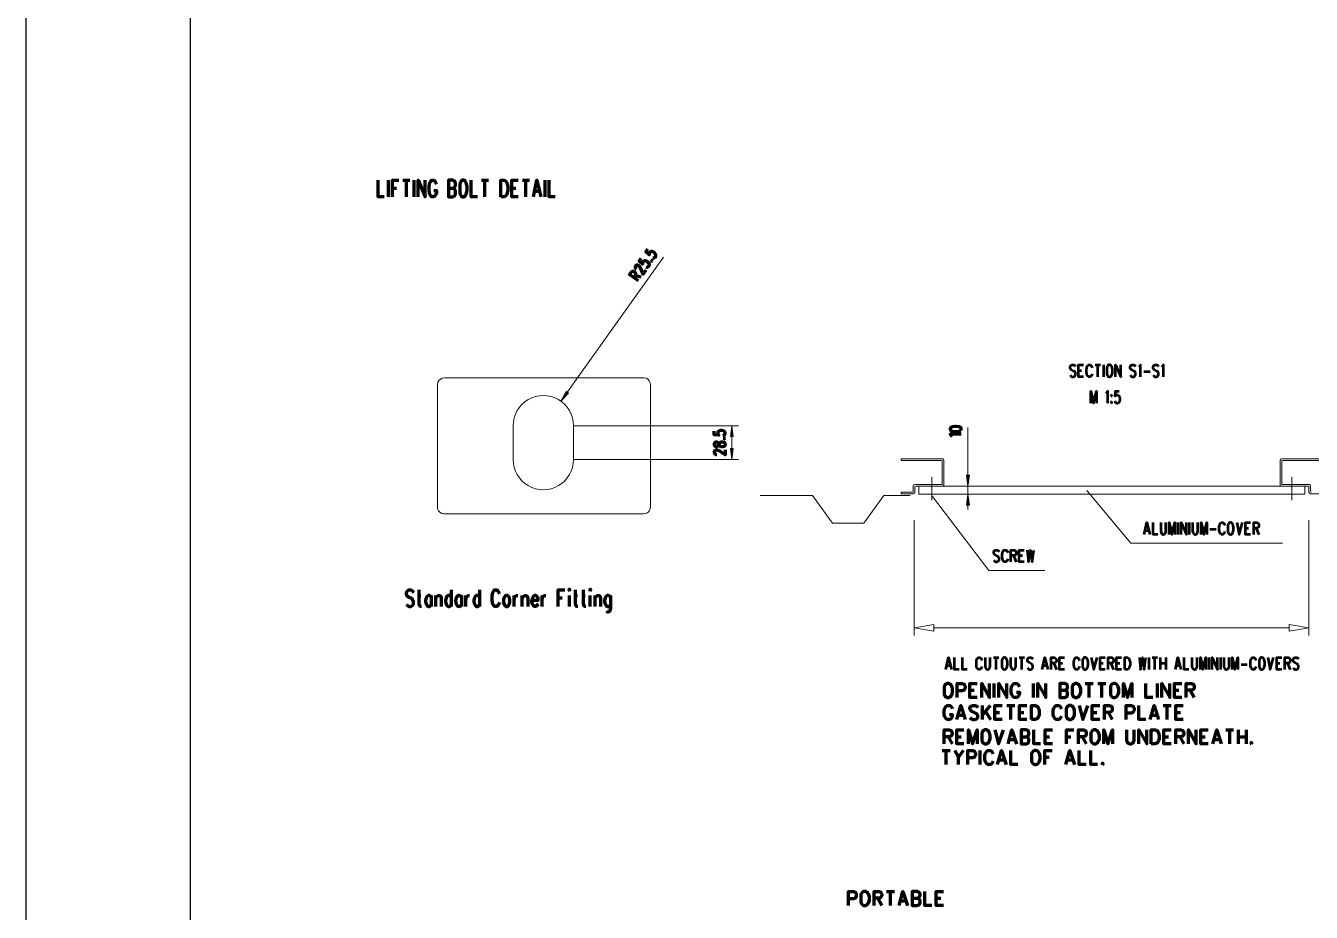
# Model space of a CAD drawing. Header units: metres. Extents: x 1223 to 5739, y -151236 to 19014.
# Drawn here: x 4897.9 to 5093.3, y -150913.8 to -150779 of the extents above; entities that cross this region are included whole.
import ezdxf
from ezdxf.enums import TextEntityAlignment as Align

# ---------------------------------------------------------------- set-up
doc = ezdxf.new("R2010")
doc.units = ezdxf.units.M
for name, color, linetype in [('FRL6', 6, 'Continuous'), ('FRL7', 7, 'Continuous'), ('FRR120', 5, 'Continuous'), ('FRR140', 5, 'Continuous'), ('FRR175', 1, 'Continuous'), ('FRR80', 3, 'Continuous'), ('PDF_Geometry', 7, 'Continuous')]:
    doc.layers.add(name, color=color, linetype=linetype)
doc.styles.add('R120', font='simplex.shx', dxfattribs={"height": 3})
doc.styles.add('R140', font='simplex.shx', dxfattribs={"height": 3.5})
doc.styles.add('R80', font='simplex.shx', dxfattribs={"height": 2})

# ---------------------------------------------------------------- blocks, each defined once
blk = doc.blocks.new('A1')
at = {"layer": 'FRL6', "linetype": 'Continuous'}
blk.add_line((25, 584), (25, 10), dxfattribs=at)
at = {"layer": 'FRL7', "linetype": 'Continuous'}
blk.add_line((0, 594), (0, 0), dxfattribs=at)
at = {"layer": 'FRR120', "style": 'R120'}
for tag, p in [('FASE_DO_PROJETO', (659, 46.29)), ('ÁREA_E/OU_SUBÁREA', (659, 40.79)), ('TÍTULO_DO_DESENHO', (659, 35.29)), ('SUBTÍTULO_1_DO_DESENHO', (659, 29.79)), ('SUBTÍTULO_2_DO_DESENHO', (659, 24.29))]:
    blk.add_attdef(tag, p, '', height=3, dxfattribs=at)
at = {"layer": 'FRR140', "style": 'R140', "width": 0.91}
for tag, p in [('ESCALA', (671, 14.35)), ('REVISÃO', (823.5, 14.68))]:
    blk.add_attdef(tag, text='', height=3.5, dxfattribs=at).set_placement(p, align=Align.MIDDLE)
for tag, p in [('NÚMERO_DA_CONTRATADA', (687.72, 12.6)), ('NUMERO_VALE', (752.89, 12.6))]:
    blk.add_attdef(tag, p, '', height=3.5, dxfattribs=at)
at = {"layer": 'FRR175', "style": 'R120'}
for tag, p in [('CLASSIFICAÇÃO', (811.83, 67.73)), ('PROJETO', (716.31, 53.59)), ('N_PROJ_SE', (793.5, 53.59)), ('N_CONTRATO', (796.97, 47.3))]:
    blk.add_attdef(tag, text='', height=3, dxfattribs=at).set_placement(p, align=Align.MIDDLE_CENTER)
at = {"layer": 'FRR80', "style": 'R80'}
for tag, p in [('8A_REV', (476, 77.07)), ('EMIS.', (486, 77.07)), ('PROJ.', (585, 77.07)), ('DES.', (597, 77.07)), ('VER.', (609, 77.07)), ('APR.', (621, 77.07)), ('AUT.', (633.01, 77.07)), ('7A_REV', (476, 71.37)), ('EMIS.', (486, 71.37)), ('PROJ.', (585, 71.37)), ('DES.', (597, 71.37)), ('VER.', (609, 71.37)), ('APR.', (621, 71.37)), ('AUT.', (633.01, 71.37)), ('6A_REV', (476, 65.67)), ('EMIS.', (486, 65.67)), ('PROJ.', (585, 65.67)), ('DES.', (597, 65.67)), ('VER.', (609, 65.67)), ('APR.', (621, 65.67)), ('AUT.', (633.01, 65.67)), ('5A_REV', (476, 59.97)), ('EMIS.', (486, 59.97)), ('PROJ.', (585, 59.97)), ('DES.', (597, 59.97)), ('VER.', (609, 59.97)), ('APR.', (621, 59.97)), ('AUT.', (633.01, 59.97)), ('4A_REV', (476, 54.27)), ('EMIS.', (486, 54.27)), ('PROJ.', (585, 54.27)), ('DES.', (597, 54.27)), ('VER.', (609, 54.27)), ('APR.', (621, 54.27)), ('AUT.', (633.01, 54.27)), ('3A_REV', (476, 48.57)), ('EMIS.', (486, 48.57)), ('PROJ.', (585, 48.57)), ('DES.', (597, 48.57)), ('VER.', (609, 48.57)), ('APR.', (621, 48.57)), ('AUT.', (633.01, 48.57)), ('2A_REV', (476, 42.87)), ('EMIS.', (486, 42.87)), ('PROJ.', (585, 42.87)), ('DES.', (597, 42.87)), ('VER.', (609, 42.87)), ('APR.', (621, 42.87)), ('AUT.', (633.01, 42.87)), ('1a_REV', (476, 37.17)), ('EMIS.', (486, 37.17)), ('PROJ.', (585, 37.17)), ('DES.', (597, 37.17)), ('VER.', (609, 37.17)), ('APR.', (621, 37.17)), ('AUT.', (633.01, 37.17))]:
    blk.add_attdef(tag, text='', height=2, dxfattribs=at).set_placement(p, align=Align.MIDDLE)
for p in [(492.61, 76.08), (492.61, 70.38), (492.61, 64.68), (492.61, 58.98), (492.61, 53.28), (492.61, 47.58), (492.61, 41.88), (492.61, 36.18)]:
    blk.add_attdef('DESCRIÇÃO_DA_REVISÃO', p, '', height=2, dxfattribs=at)
at = {"layer": 'FRR80', "style": 'R80', "width": 0.85}
for p in [(648, 77.07), (648, 71.37), (648, 65.67), (648, 59.97), (648, 54.27), (648, 48.57), (648, 42.87), (648, 37.17)]:
    blk.add_attdef('DATA', text='', height=2, dxfattribs=at).set_placement(p, align=Align.MIDDLE)

msp = doc.modelspace()

# ---------------------------------------------------------------- linework, layer by layer
at = {"layer": 'PDF_Geometry', "color": 8, "lineweight": 106}
for points in [[(4952.406, -150805.046), (4951.491, -150805.046), (4951.491, -150802.546)], [(4953.036, -150805.046), (4953.036, -150802.546)], [(4953.645, -150805.046), (4953.645, -150802.546), (4954.621, -150802.546)], [(4953.645, -150803.745), (4954.255, -150803.745)], [(4955.251, -150802.546), (4956.307, -150802.546)], [(4955.779, -150805.046), (4955.779, -150802.546)], [(4956.957, -150805.046), (4956.957, -150802.546)], [(4957.567, -150805.046), (4957.567, -150802.546), (4958.624, -150805.046), (4958.624, -150802.546)], [(4959.945, -150804.091), (4960.331, -150804.091), (4960.331, -150804.456), (4960.249, -150804.68), (4960.107, -150804.924), (4959.945, -150805.046), (4959.64, -150805.046), (4959.497, -150804.924), (4959.335, -150804.68), (4959.274, -150804.456), (4959.233, -150804.091), (4959.233, -150803.501), (4959.274, -150803.136), (4959.335, -150802.912), (4959.497, -150802.668), (4959.64, -150802.546), (4959.945, -150802.546), (4960.107, -150802.668), (4960.249, -150802.912), (4960.331, -150803.136)], [(4962.18, -150803.745), (4962.85, -150803.745), (4963.094, -150803.623), (4963.175, -150803.501), (4963.236, -150803.257), (4963.236, -150803.014), (4963.175, -150802.79), (4963.094, -150802.668), (4962.85, -150802.546), (4962.18, -150802.546), (4962.18, -150805.046), (4962.85, -150805.046), (4963.094, -150804.924), (4963.175, -150804.802), (4963.236, -150804.578), (4963.236, -150804.213), (4963.175, -150803.969), (4963.094, -150803.847), (4962.85, -150803.745)], [(4966.569, -150805.046), (4965.634, -150805.046), (4965.634, -150802.546)], [(4967.178, -150802.546), (4968.235, -150802.546)], [(4967.687, -150805.046), (4967.687, -150802.546)], [(4972.767, -150805.046), (4971.791, -150805.046), (4971.791, -150802.546), (4972.767, -150802.546)], [(4971.791, -150803.745), (4972.401, -150803.745)], [(4973.396, -150802.546), (4974.453, -150802.546)], [(4973.904, -150805.046), (4973.904, -150802.546)], [(4975.083, -150805.046), (4975.591, -150802.546), (4976.201, -150805.046)], [(4976.851, -150805.046), (4976.851, -150802.546)], [(4978.395, -150805.046), (4977.46, -150805.046), (4977.46, -150802.546)], [(4975.225, -150804.213), (4975.977, -150804.213)], [(4955.779, -150866.941), (4955.921, -150867.185), (4956.145, -150867.307), (4956.449, -150867.307), (4956.693, -150867.185), (4956.836, -150866.941), (4956.836, -150866.595), (4956.754, -150866.351), (4956.693, -150866.23), (4956.531, -150866.108), (4956.084, -150865.884), (4955.921, -150865.762), (4955.84, -150865.64), (4955.779, -150865.396), (4955.779, -150865.173), (4955.921, -150864.929), (4956.145, -150864.807), (4956.449, -150864.807), (4956.693, -150864.929), (4956.836, -150865.173)], [(4957.465, -150865.64), (4957.973, -150865.64)], [(4958.055, -150867.307), (4957.913, -150867.307), (4957.75, -150867.185), (4957.689, -150866.839), (4957.689, -150864.807)], [(4959.599, -150866.006), (4959.437, -150865.762), (4959.294, -150865.64), (4959.071, -150865.64), (4958.929, -150865.762), (4958.766, -150866.006), (4958.685, -150866.351), (4958.685, -150866.595), (4958.766, -150866.941), (4958.929, -150867.185), (4959.071, -150867.307), (4959.294, -150867.307), (4959.437, -150867.185), (4959.599, -150866.941)], [(4959.599, -150867.307), (4959.599, -150865.64)], [(4960.229, -150867.307), (4960.229, -150865.64)], [(4960.229, -150866.108), (4960.453, -150865.762), (4960.595, -150865.64), (4960.839, -150865.64), (4960.981, -150865.762), (4961.062, -150866.108), (4961.062, -150867.307)], [(4962.627, -150866.006), (4962.464, -150865.762), (4962.322, -150865.64), (4962.098, -150865.64), (4961.936, -150865.762), (4961.794, -150866.006), (4961.692, -150866.351), (4961.692, -150866.595), (4961.794, -150866.941), (4961.936, -150867.185), (4962.098, -150867.307), (4962.322, -150867.307), (4962.464, -150867.185), (4962.627, -150866.941)], [(4962.627, -150867.307), (4962.627, -150864.807)], [(4964.171, -150867.307), (4964.171, -150865.64)], [(4964.781, -150867.307), (4964.781, -150865.64)], [(4964.781, -150866.351), (4964.862, -150866.006), (4965.004, -150865.762), (4965.146, -150865.64), (4965.37, -150865.64)], [(4966.935, -150866.006), (4966.772, -150865.762), (4966.63, -150865.64), (4966.406, -150865.64), (4966.264, -150865.762), (4966.102, -150866.006), (4966.02, -150866.351), (4966.02, -150866.595), (4966.102, -150866.941), (4966.264, -150867.185), (4966.406, -150867.307), (4966.63, -150867.307), (4966.772, -150867.185), (4966.935, -150866.941)], [(4966.935, -150867.307), (4966.935, -150864.807)], [(4969.901, -150866.717), (4969.82, -150866.941), (4969.678, -150867.185), (4969.536, -150867.307), (4969.211, -150867.307), (4969.068, -150867.185), (4968.926, -150866.941), (4968.845, -150866.717), (4968.804, -150866.351), (4968.804, -150865.762), (4968.845, -150865.396), (4968.926, -150865.173), (4969.068, -150864.929), (4969.211, -150864.807), (4969.536, -150864.807), (4969.678, -150864.929), (4969.82, -150865.173), (4969.901, -150865.396)], [(4972.137, -150867.307), (4972.137, -150865.64)], [(4972.137, -150866.351), (4972.218, -150866.006), (4972.36, -150865.762), (4972.502, -150865.64), (4972.726, -150865.64)], [(4973.376, -150867.307), (4973.376, -150865.64)], [(4973.376, -150866.108), (4973.6, -150865.762), (4973.742, -150865.64), (4973.986, -150865.64), (4974.128, -150865.762), (4974.209, -150866.108), (4974.209, -150867.307)], [(4975.774, -150866.941), (4975.611, -150867.185), (4975.449, -150867.307), (4975.225, -150867.307), (4975.083, -150867.185), (4974.941, -150866.941), (4974.839, -150866.595), (4974.839, -150866.351), (4975.774, -150866.351), (4975.774, -150866.108), (4975.693, -150865.884), (4975.611, -150865.762), (4975.449, -150865.64), (4975.225, -150865.64), (4975.083, -150865.762), (4974.941, -150866.006), (4974.839, -150866.351)], [(4976.384, -150867.307), (4976.384, -150865.64)], [(4976.384, -150866.351), (4976.444, -150866.006), (4976.607, -150865.762), (4976.749, -150865.64), (4976.973, -150865.64)], [(4978.842, -150867.307), (4978.842, -150864.807), (4979.838, -150864.807)], [(4978.842, -150866.006), (4979.452, -150866.006)], [(4980.529, -150867.307), (4980.529, -150865.64)], [(4981.22, -150865.64), (4981.748, -150865.64)], [(4981.829, -150867.307), (4981.667, -150867.307), (4981.525, -150867.185), (4981.443, -150866.839), (4981.443, -150864.807)], [(4982.439, -150865.64), (4982.947, -150865.64)], [(4983.028, -150867.307), (4982.886, -150867.307), (4982.723, -150867.185), (4982.662, -150866.839), (4982.662, -150864.807)], [(4983.719, -150867.307), (4983.719, -150865.64)], [(4984.43, -150867.307), (4984.43, -150865.64)], [(4984.43, -150866.108), (4984.654, -150865.762), (4984.796, -150865.64), (4985.04, -150865.64), (4985.182, -150865.762), (4985.263, -150866.108), (4985.263, -150867.307)], [(4986.828, -150866.006), (4986.665, -150865.762), (4986.503, -150865.64), (4986.279, -150865.64), (4986.137, -150865.762), (4985.995, -150866.006), (4985.893, -150866.351), (4985.893, -150866.595), (4985.995, -150866.941), (4986.137, -150867.185), (4986.279, -150867.307), (4986.503, -150867.307), (4986.665, -150867.185), (4986.828, -150866.941)], [(4986.137, -150868.018), (4986.279, -150868.14), (4986.503, -150868.14), (4986.665, -150868.018), (4986.747, -150867.896), (4986.828, -150867.55), (4986.828, -150865.64)]]:
    msp.add_lwpolyline(points, dxfattribs=at)
for points in [[(4964.09, -150804.924), (4964.232, -150805.046), (4964.537, -150805.046), (4964.679, -150804.924), (4964.842, -150804.68), (4964.923, -150804.456), (4965.004, -150804.091), (4965.004, -150803.501), (4964.923, -150803.136), (4964.842, -150802.912), (4964.679, -150802.668), (4964.537, -150802.546), (4964.232, -150802.546), (4964.09, -150802.668), (4963.927, -150802.912), (4963.866, -150803.136), (4963.866, -150803.501), (4963.866, -150804.091), (4963.866, -150804.456), (4963.927, -150804.68)], [(4970.105, -150805.046), (4970.105, -150802.546), (4970.633, -150802.546), (4970.856, -150802.668), (4971.019, -150802.912), (4971.08, -150803.136), (4971.161, -150803.501), (4971.161, -150804.091), (4971.08, -150804.456), (4971.019, -150804.68), (4970.856, -150804.924), (4970.633, -150805.046)], [(4970.755, -150867.185), (4970.897, -150867.307), (4971.141, -150867.307), (4971.283, -150867.185), (4971.425, -150866.941), (4971.507, -150866.595), (4971.507, -150866.351), (4971.425, -150866.006), (4971.283, -150865.762), (4971.141, -150865.64), (4970.897, -150865.64), (4970.755, -150865.762), (4970.592, -150866.006), (4970.531, -150866.351), (4970.531, -150866.595), (4970.592, -150866.941)], [(4980.529, -150864.929), (4980.61, -150864.807), (4980.529, -150864.665), (4980.448, -150864.807)], [(4983.719, -150864.929), (4983.78, -150864.807), (4983.719, -150864.665), (4983.638, -150864.807)]]:
    msp.add_lwpolyline(points, close=True, dxfattribs=at)
at = {"layer": 'PDF_Geometry', "color": 8, "lineweight": 70}
for points in [[(4993.168, -150814.271), (4993.33, -150814.332), (4993.432, -150814.312), (4993.595, -150814.23), (4993.676, -150814.108), (4993.696, -150813.926), (4993.635, -150813.743), (4993.473, -150813.56), (4993.351, -150813.479), (4993.127, -150813.377), (4992.924, -150813.377), (4992.782, -150813.458), (4992.68, -150813.6), (4992.66, -150813.763), (4992.68, -150813.865), (4992.132, -150813.397), (4992.457, -150812.95)], [(4992.172, -150816.222), (4991.725, -150816.831), (4991.38, -150815.937), (4991.258, -150815.714), (4991.156, -150815.571), (4991.034, -150815.49), (4990.872, -150815.429), (4990.77, -150815.45), (4990.648, -150815.49), (4990.526, -150815.653), (4990.526, -150815.795), (4990.567, -150815.876), (4990.648, -150816.019), (4990.709, -150816.059)], [(4992.172, -150815.673), (4992.314, -150815.734), (4992.416, -150815.734), (4992.579, -150815.653), (4992.66, -150815.511), (4992.701, -150815.348), (4992.64, -150815.165), (4992.477, -150814.982), (4992.335, -150814.881), (4992.111, -150814.799), (4991.928, -150814.799), (4991.766, -150814.881), (4991.664, -150815.003), (4991.644, -150815.185), (4991.664, -150815.287), (4991.136, -150814.82), (4991.441, -150814.373)], [(4991.034, -150817.807), (4989.673, -150816.852), (4989.957, -150816.466), (4990.12, -150816.364), (4990.222, -150816.364), (4990.364, -150816.425), (4990.506, -150816.506), (4990.608, -150816.648), (4990.628, -150816.73), (4990.608, -150816.913), (4990.323, -150817.299)], [(4990.547, -150816.994), (4991.461, -150817.197)], [(5003.877, -150841.317), (5004.039, -150841.276), (5004.12, -150841.215), (5004.202, -150841.053), (5004.202, -150840.89), (5004.12, -150840.728), (5003.958, -150840.606), (5003.714, -150840.565), (5003.552, -150840.565), (5003.328, -150840.606), (5003.165, -150840.728), (5003.084, -150840.89), (5003.084, -150841.053), (5003.165, -150841.215), (5003.247, -150841.276), (5002.536, -150841.215), (5002.536, -150840.667)], [(5040.087, -150841.134), (5038.421, -150841.134), (5038.726, -150841.419)], [(5004.202, -150843.491), (5004.202, -150844.243), (5003.409, -150843.715), (5003.165, -150843.593), (5003.003, -150843.552), (5002.84, -150843.552), (5002.678, -150843.593), (5002.617, -150843.654), (5002.536, -150843.776), (5002.536, -150843.979), (5002.617, -150844.081), (5002.678, -150844.142), (5002.84, -150844.203), (5002.922, -150844.203)]]:
    msp.add_lwpolyline(points, dxfattribs=at)
at = {"layer": 'PDF_Geometry', "color": 8, "lineweight": 13}
for points in [[(4979.249, -150836.115), (4994.855, -150814.23)], [(4980.082, -150834.652), (4979.492, -150835.749), (4980.346, -150834.835)], [(4980.122, -150834.693), (4979.757, -150835.404), (4980.305, -150834.815)], [(4980.183, -150834.713), (4980, -150835.038), (4980.265, -150834.774)], [(5006.234, -150844.975), (4981.159, -150844.975), (4981.159, -150839.834), (5006.234, -150839.834)], [(5005.055, -150841.52), (5005.218, -150840.281), (5005.38, -150841.52)], [(5005.116, -150841.52), (5005.218, -150840.707), (5005.34, -150841.52)], [(5005.218, -150839.834), (5005.218, -150844.975)], [(5041.103, -150840.118), (5041.103, -150852.574)], [(5005.177, -150841.52), (5005.218, -150841.154), (5005.279, -150841.52)], [(5005.055, -150843.308), (5005.218, -150844.528), (5005.38, -150843.308)], [(5005.116, -150843.308), (5005.218, -150844.101), (5005.34, -150843.308)], [(5005.177, -150843.288), (5005.218, -150843.654), (5005.279, -150843.288)], [(5095.012, -150850.177), (5093.163, -150850.177), (5093.102, -150850.156), (5092.98, -150850.075), (5092.919, -150849.933), (5092.919, -150849.161), (5092.899, -150849.059), (5092.797, -150849.039), (5033.158, -150849.039), (5033.077, -150849.059), (5033.036, -150849.161), (5033.036, -150849.933), (5033.016, -150849.994), (5032.934, -150850.116), (5032.792, -150850.177), (5030.943, -150850.177), (5030.943, -150849.933), (5032.67, -150849.933), (5032.752, -150849.892), (5032.792, -150849.811), (5032.792, -150849.039), (5032.812, -150848.957), (5032.894, -150848.835), (5033.036, -150848.795), (5037.08, -150848.795), (5037.161, -150848.754), (5037.202, -150848.673), (5037.202, -150845.259), (5037.161, -150845.158), (5037.08, -150845.137), (5030.943, -150845.137), (5030.943, -150844.893), (5037.202, -150844.893), (5037.263, -150844.893), (5037.385, -150844.995), (5037.425, -150845.137), (5037.425, -150848.795), (5037.425, -150848.856), (5037.344, -150848.978), (5037.202, -150849.039)], [(5088.774, -150849.039), (5088.693, -150849.018), (5088.571, -150848.937), (5088.53, -150848.795), (5088.53, -150845.137), (5088.53, -150845.056), (5088.632, -150844.934), (5088.774, -150844.893), (5095.012, -150844.893)], [(5095.012, -150845.137), (5088.896, -150845.137), (5088.794, -150845.158), (5088.774, -150845.259), (5088.774, -150848.673), (5088.794, -150848.754), (5088.896, -150848.795), (5092.919, -150848.795), (5093.001, -150848.795), (5093.123, -150848.896), (5093.163, -150849.039), (5093.163, -150849.811), (5093.204, -150849.892), (5093.285, -150849.933)], [(5035.617, -150851.132), (5035.617, -150847.657)], [(5040.941, -150847.372), (5041.103, -150848.592), (5041.266, -150847.372)], [(5041.002, -150847.352), (5041.103, -150848.165), (5041.225, -150847.352)], [(5041.062, -150847.352), (5041.103, -150847.718), (5041.164, -150847.352)], [(5009.526, -150850.441), (5017.491, -150850.441), (5020.498, -150854.647), (5022.896, -150854.647), (5025.294, -150854.647), (5028.301, -150850.441), (5032.325, -150850.441)], [(5042.119, -150849.039), (5033.646, -150849.039), (5033.646, -150850.238), (5092.31, -150850.238), (5092.31, -150849.039)], [(5033.646, -150850.238), (5042.119, -150850.238)], [(5035.739, -150850.603), (5044.273, -150861.84), (5052.787, -150861.84)], [(5040.941, -150851.904), (5041.103, -150850.664), (5041.266, -150851.904)], [(5059.147, -150849.689), (5065.873, -150857.675), (5088.896, -150857.675)], [(5075.83, -150850.217), (5075.83, -150850.217)], [(5041.002, -150851.904), (5041.103, -150851.111), (5041.225, -150851.904)], [(5041.062, -150851.904), (5041.103, -150851.538), (5041.164, -150851.904)], [(5032.914, -150871.736), (5032.914, -150854.2)], [(5092.919, -150871.736), (5092.919, -150854.2)], [(5035.921, -150870.537), (5089.912, -150870.537)]]:
    msp.add_lwpolyline(points, dxfattribs=at)
at = {"layer": 'PDF_Geometry', "color": 8, "lineweight": 70}
for points in [[(4993.148, -150814.84), (4993.107, -150814.759), (4993.026, -150814.759), (4993.046, -150814.84)], [(5040.006, -150840.545), (5040.087, -150840.382), (5040.087, -150840.281), (5040.006, -150840.118), (5039.762, -150839.996), (5039.376, -150839.956), (5039.132, -150839.956), (5038.726, -150839.996), (5038.502, -150840.118), (5038.421, -150840.281), (5038.421, -150840.382), (5038.502, -150840.545), (5038.726, -150840.667), (5039.132, -150840.707), (5039.376, -150840.707), (5039.762, -150840.667)], [(5004.12, -150842.943), (5004.039, -150843.004), (5003.877, -150843.044), (5003.633, -150843.044), (5003.491, -150843.004), (5003.328, -150842.882), (5003.247, -150842.739), (5003.165, -150842.516), (5003.084, -150842.394), (5002.922, -150842.353), (5002.759, -150842.353), (5002.617, -150842.394), (5002.536, -150842.577), (5002.536, -150842.78), (5002.617, -150842.943), (5002.759, -150843.004), (5002.922, -150843.004), (5003.084, -150842.943), (5003.165, -150842.841), (5003.247, -150842.618), (5003.328, -150842.475), (5003.491, -150842.353), (5003.633, -150842.292), (5003.877, -150842.292), (5004.039, -150842.353), (5004.12, -150842.394), (5004.202, -150842.577), (5004.202, -150842.78)], [(5004.202, -150841.805), (5004.12, -150841.744), (5004.039, -150841.805), (5004.12, -150841.845)]]:
    msp.add_lwpolyline(points, close=True, dxfattribs=at)
at = {"layer": 'PDF_Geometry', "color": 8, "lineweight": 53}
for points in [[(5056.628, -150832.132), (5056.75, -150832.295), (5056.912, -150832.397), (5057.136, -150832.397), (5057.319, -150832.295), (5057.44, -150832.132), (5057.44, -150831.868), (5057.38, -150831.706), (5057.319, -150831.624), (5057.197, -150831.543), (5056.851, -150831.36), (5056.75, -150831.279), (5056.668, -150831.198), (5056.628, -150831.035), (5056.628, -150830.852), (5056.75, -150830.69), (5056.912, -150830.608), (5057.136, -150830.608), (5057.319, -150830.69), (5057.44, -150830.852)], [(5058.66, -150832.397), (5057.908, -150832.397), (5057.908, -150830.608), (5058.66, -150830.608)], [(5059.98, -150831.97), (5059.92, -150832.132), (5059.798, -150832.295), (5059.696, -150832.397), (5059.452, -150832.397), (5059.33, -150832.295), (5059.229, -150832.132), (5059.168, -150831.97), (5059.127, -150831.706), (5059.127, -150831.279), (5059.168, -150831.035), (5059.229, -150830.852), (5059.33, -150830.69), (5059.452, -150830.608), (5059.696, -150830.608), (5059.798, -150830.69), (5059.92, -150830.852), (5059.98, -150831.035)], [(5060.448, -150830.608), (5061.261, -150830.608)], [(5060.854, -150832.397), (5060.854, -150830.608)], [(5061.748, -150832.397), (5061.748, -150830.608)], [(5063.537, -150832.397), (5063.537, -150830.608), (5064.349, -150832.397), (5064.349, -150830.608)], [(5065.772, -150832.132), (5065.873, -150832.295), (5066.056, -150832.397), (5066.28, -150832.397), (5066.463, -150832.295), (5066.564, -150832.132), (5066.564, -150831.868), (5066.524, -150831.706), (5066.463, -150831.624), (5066.341, -150831.543), (5065.995, -150831.36), (5065.873, -150831.279), (5065.812, -150831.198), (5065.772, -150831.035), (5065.772, -150830.852), (5065.873, -150830.69), (5066.056, -150830.608), (5066.28, -150830.608), (5066.463, -150830.69), (5066.564, -150830.852)], [(5067.336, -150832.397), (5067.336, -150830.608), (5067.052, -150830.933)], [(5069.246, -150832.132), (5069.368, -150832.295), (5069.531, -150832.397), (5069.754, -150832.397), (5069.937, -150832.295), (5070.059, -150832.132), (5070.059, -150831.868), (5069.998, -150831.706), (5069.937, -150831.624), (5069.815, -150831.543), (5069.47, -150831.36), (5069.368, -150831.279), (5069.287, -150831.198), (5069.246, -150831.035), (5069.246, -150830.852), (5069.368, -150830.69), (5069.531, -150830.608), (5069.754, -150830.608), (5069.937, -150830.69), (5070.059, -150830.852)], [(5070.831, -150832.397), (5070.831, -150830.608), (5070.527, -150830.933)], [(5057.908, -150831.462), (5058.375, -150831.462)], [(5067.824, -150831.624), (5068.779, -150831.624)], [(5059.777, -150836.4), (5059.777, -150834.611), (5060.184, -150836.4), (5060.631, -150834.611), (5060.631, -150836.4)], [(5062.358, -150836.4), (5062.358, -150834.611), (5062.073, -150834.937)], [(5063.415, -150836.054), (5063.455, -150836.217), (5063.537, -150836.298), (5063.699, -150836.4), (5063.862, -150836.4), (5064.045, -150836.298), (5064.166, -150836.135), (5064.227, -150835.871), (5064.227, -150835.709), (5064.166, -150835.465), (5064.045, -150835.282), (5063.862, -150835.201), (5063.699, -150835.201), (5063.537, -150835.282), (5063.455, -150835.363), (5063.537, -150834.611), (5064.105, -150834.611)], [(5067.885, -150856.354), (5068.291, -150854.566), (5068.738, -150856.354)], [(5069.937, -150856.354), (5069.226, -150856.354), (5069.226, -150854.566)], [(5070.405, -150854.566), (5070.405, -150855.826), (5070.445, -150856.09), (5070.567, -150856.252), (5070.75, -150856.354), (5070.852, -150856.354), (5071.035, -150856.252), (5071.157, -150856.09), (5071.197, -150855.826), (5071.197, -150854.566)], [(5071.685, -150856.354), (5071.685, -150854.566), (5072.071, -150856.354), (5072.538, -150854.566), (5072.538, -150856.354)], [(5073.026, -150856.354), (5073.026, -150854.566)], [(5073.493, -150856.354), (5073.493, -150854.566), (5074.306, -150856.354), (5074.306, -150854.566)], [(5074.774, -150856.354), (5074.774, -150854.566)], [(5075.241, -150854.566), (5075.241, -150855.826), (5075.282, -150856.09), (5075.424, -150856.252), (5075.586, -150856.354), (5075.688, -150856.354), (5075.871, -150856.252), (5075.993, -150856.09), (5076.054, -150855.826), (5076.054, -150854.566)], [(5076.521, -150856.354), (5076.521, -150854.566), (5076.927, -150856.354), (5077.395, -150854.566), (5077.395, -150856.354)], [(5080.138, -150855.927), (5080.077, -150856.09), (5079.955, -150856.252), (5079.854, -150856.354), (5079.61, -150856.354), (5079.488, -150856.252), (5079.386, -150856.09), (5079.325, -150855.927), (5079.285, -150855.663), (5079.285, -150855.236), (5079.325, -150854.992), (5079.386, -150854.81), (5079.488, -150854.647), (5079.61, -150854.566), (5079.854, -150854.566), (5079.955, -150854.647), (5080.077, -150854.81), (5080.138, -150854.992)], [(5081.947, -150854.566), (5082.312, -150856.354), (5082.82, -150854.566)], [(5084.04, -150856.354), (5083.288, -150856.354), (5083.288, -150854.566), (5084.04, -150854.566)], [(5084.527, -150856.354), (5084.527, -150854.566), (5085.035, -150854.566), (5085.218, -150854.647), (5085.259, -150854.728), (5085.32, -150854.891), (5085.32, -150855.074), (5085.259, -150855.236), (5085.218, -150855.318), (5085.035, -150855.419), (5084.527, -150855.419)], [(5068.007, -150855.744), (5068.576, -150855.744)], [(5077.862, -150855.582), (5078.817, -150855.582)], [(5083.288, -150855.419), (5083.755, -150855.419)], [(5084.913, -150855.419), (5085.32, -150856.354)], [(5045.025, -150860.255), (5045.147, -150860.418), (5045.309, -150860.52), (5045.533, -150860.52), (5045.716, -150860.418), (5045.838, -150860.255), (5045.838, -150859.991), (5045.777, -150859.829), (5045.716, -150859.747), (5045.594, -150859.666), (5045.248, -150859.483), (5045.147, -150859.402), (5045.066, -150859.321), (5045.025, -150859.158), (5045.025, -150858.975), (5045.147, -150858.813), (5045.309, -150858.731), (5045.533, -150858.731), (5045.716, -150858.813), (5045.838, -150858.975)], [(5047.138, -150860.093), (5047.098, -150860.255), (5046.976, -150860.418), (5046.854, -150860.52), (5046.63, -150860.52), (5046.508, -150860.418), (5046.407, -150860.255), (5046.346, -150860.093), (5046.305, -150859.829), (5046.305, -150859.402), (5046.346, -150859.158), (5046.407, -150858.975), (5046.508, -150858.813), (5046.63, -150858.731), (5046.854, -150858.731), (5046.976, -150858.813), (5047.098, -150858.975), (5047.138, -150859.158)], [(5047.626, -150860.52), (5047.626, -150858.731), (5048.134, -150858.731), (5048.317, -150858.813), (5048.378, -150858.894), (5048.418, -150859.057), (5048.418, -150859.239), (5048.378, -150859.402), (5048.317, -150859.483), (5048.134, -150859.585), (5047.626, -150859.585)], [(5048.012, -150859.585), (5048.418, -150860.52)], [(5049.658, -150860.52), (5048.906, -150860.52), (5048.906, -150858.731), (5049.658, -150858.731)], [(5048.906, -150859.585), (5049.373, -150859.585)], [(5050.125, -150858.731), (5050.308, -150860.52), (5050.572, -150858.731), (5050.857, -150860.52), (5051.121, -150858.731)], [(5037.73, -150876.877), (5038.136, -150875.089), (5038.583, -150876.877)], [(5039.782, -150876.877), (5039.071, -150876.877), (5039.071, -150875.089)], [(5040.961, -150876.877), (5040.25, -150876.877), (5040.25, -150875.089)], [(5043.216, -150876.451), (5043.155, -150876.613), (5043.054, -150876.776), (5042.932, -150876.877), (5042.688, -150876.877), (5042.586, -150876.776), (5042.465, -150876.613), (5042.404, -150876.451), (5042.383, -150876.186), (5042.383, -150875.76), (5042.404, -150875.516), (5042.465, -150875.333), (5042.586, -150875.17), (5042.688, -150875.089), (5042.932, -150875.089), (5043.054, -150875.17), (5043.155, -150875.333), (5043.216, -150875.516)], [(5043.704, -150875.089), (5043.704, -150876.349), (5043.745, -150876.613), (5043.867, -150876.776), (5044.029, -150876.877), (5044.151, -150876.877), (5044.314, -150876.776), (5044.436, -150876.613), (5044.497, -150876.349), (5044.497, -150875.089)], [(5044.984, -150875.089), (5045.777, -150875.089)], [(5045.37, -150876.877), (5045.37, -150875.089)], [(5047.585, -150875.089), (5047.585, -150876.349), (5047.646, -150876.613), (5047.768, -150876.776), (5047.931, -150876.877), (5048.053, -150876.877), (5048.215, -150876.776), (5048.337, -150876.613), (5048.398, -150876.349), (5048.398, -150875.089)], [(5048.886, -150875.089), (5049.678, -150875.089)], [(5049.272, -150876.877), (5049.272, -150875.089)], [(5050.166, -150876.613), (5050.267, -150876.776), (5050.45, -150876.877), (5050.674, -150876.877), (5050.857, -150876.776), (5050.958, -150876.613), (5050.958, -150876.349), (5050.897, -150876.186), (5050.857, -150876.105), (5050.715, -150876.024), (5050.389, -150875.841), (5050.267, -150875.76), (5050.207, -150875.678), (5050.166, -150875.516), (5050.166, -150875.333), (5050.267, -150875.17), (5050.45, -150875.089), (5050.674, -150875.089), (5050.857, -150875.17), (5050.958, -150875.333)], [(5052.381, -150876.877), (5052.787, -150875.089), (5053.255, -150876.877)], [(5053.722, -150876.877), (5053.722, -150875.089), (5054.23, -150875.089), (5054.413, -150875.17), (5054.474, -150875.252), (5054.535, -150875.414), (5054.535, -150875.597), (5054.474, -150875.76), (5054.413, -150875.841), (5054.23, -150875.943), (5053.722, -150875.943)], [(5054.128, -150875.943), (5054.535, -150876.877)], [(5055.754, -150876.877), (5055.002, -150876.877), (5055.002, -150875.089), (5055.754, -150875.089)], [(5055.002, -150875.943), (5055.469, -150875.943)], [(5058.03, -150876.451), (5057.969, -150876.613), (5057.847, -150876.776), (5057.745, -150876.877), (5057.501, -150876.877), (5057.4, -150876.776), (5057.278, -150876.613), (5057.217, -150876.451), (5057.197, -150876.186), (5057.197, -150875.76), (5057.217, -150875.516), (5057.278, -150875.333), (5057.4, -150875.17), (5057.501, -150875.089), (5057.745, -150875.089), (5057.847, -150875.17), (5057.969, -150875.333), (5058.03, -150875.516)], [(5059.838, -150875.089), (5060.224, -150876.877), (5060.732, -150875.089)], [(5061.931, -150876.877), (5061.2, -150876.877), (5061.2, -150875.089), (5061.931, -150875.089)], [(5061.2, -150875.943), (5061.647, -150875.943)], [(5062.419, -150876.877), (5062.419, -150875.089), (5062.927, -150875.089), (5063.11, -150875.17), (5063.171, -150875.252), (5063.211, -150875.414), (5063.211, -150875.597), (5063.171, -150875.76), (5063.11, -150875.841), (5062.927, -150875.943), (5062.419, -150875.943)], [(5062.805, -150875.943), (5063.211, -150876.877)], [(5064.451, -150876.877), (5063.699, -150876.877), (5063.699, -150875.089), (5064.451, -150875.089)], [(5063.699, -150875.943), (5064.166, -150875.943)], [(5067.154, -150875.089), (5067.336, -150876.877), (5067.601, -150875.089), (5067.885, -150876.877), (5068.149, -150875.089)], [(5068.637, -150876.877), (5068.637, -150875.089)], [(5069.104, -150875.089), (5069.917, -150875.089)], [(5069.511, -150876.877), (5069.511, -150875.089)], [(5070.384, -150876.877), (5070.384, -150875.089)], [(5070.384, -150875.943), (5071.197, -150875.943)], [(5071.197, -150875.089), (5071.197, -150876.877)], [(5072.62, -150876.877), (5073.006, -150875.089), (5073.473, -150876.877)], [(5074.672, -150876.877), (5073.961, -150876.877), (5073.961, -150875.089)], [(5075.139, -150875.089), (5075.139, -150876.349), (5075.18, -150876.613), (5075.302, -150876.776), (5075.485, -150876.877), (5075.586, -150876.877), (5075.769, -150876.776), (5075.891, -150876.613), (5075.932, -150876.349), (5075.932, -150875.089)], [(5076.419, -150876.877), (5076.419, -150875.089), (5076.806, -150876.877), (5077.273, -150875.089), (5077.273, -150876.877)], [(5077.761, -150876.877), (5077.761, -150875.089)], [(5078.228, -150876.877), (5078.228, -150875.089), (5079.041, -150876.877), (5079.041, -150875.089)], [(5079.508, -150876.877), (5079.508, -150875.089)], [(5079.975, -150875.089), (5079.975, -150876.349), (5080.016, -150876.613), (5080.138, -150876.776), (5080.321, -150876.877), (5080.423, -150876.877), (5080.605, -150876.776), (5080.727, -150876.613), (5080.788, -150876.349), (5080.788, -150875.089)], [(5081.256, -150876.877), (5081.256, -150875.089), (5081.662, -150876.877), (5082.129, -150875.089), (5082.129, -150876.877)], [(5082.597, -150876.105), (5083.552, -150876.105)], [(5084.873, -150876.451), (5084.812, -150876.613), (5084.69, -150876.776), (5084.588, -150876.877), (5084.344, -150876.877), (5084.222, -150876.776), (5084.121, -150876.613), (5084.06, -150876.451), (5084.019, -150876.186), (5084.019, -150875.76), (5084.06, -150875.516), (5084.121, -150875.333), (5084.222, -150875.17), (5084.344, -150875.089), (5084.588, -150875.089), (5084.69, -150875.17), (5084.812, -150875.333), (5084.873, -150875.516)], [(5086.681, -150875.089), (5087.047, -150876.877), (5087.555, -150875.089)], [(5088.774, -150876.877), (5088.022, -150876.877), (5088.022, -150875.089), (5088.774, -150875.089)], [(5088.022, -150875.943), (5088.49, -150875.943)], [(5089.262, -150876.877), (5089.262, -150875.089), (5089.77, -150875.089), (5089.953, -150875.17), (5089.993, -150875.252), (5090.054, -150875.414), (5090.054, -150875.597), (5089.993, -150875.76), (5089.953, -150875.841), (5089.77, -150875.943), (5089.262, -150875.943)], [(5089.648, -150875.943), (5090.054, -150876.877)], [(5090.542, -150876.613), (5090.644, -150876.776), (5090.826, -150876.877), (5091.05, -150876.877), (5091.233, -150876.776), (5091.334, -150876.613), (5091.334, -150876.349), (5091.273, -150876.186), (5091.233, -150876.105), (5091.111, -150876.024), (5090.765, -150875.841), (5090.644, -150875.76), (5090.583, -150875.678), (5090.542, -150875.516), (5090.542, -150875.333), (5090.644, -150875.17), (5090.826, -150875.089), (5091.05, -150875.089), (5091.233, -150875.17), (5091.334, -150875.333)], [(5037.852, -150876.268), (5038.421, -150876.268)], [(5052.503, -150876.268), (5053.092, -150876.268)], [(5072.742, -150876.268), (5073.31, -150876.268)]]:
    msp.add_lwpolyline(points, dxfattribs=at)
for points in [[(5062.378, -150832.295), (5062.48, -150832.397), (5062.724, -150832.397), (5062.825, -150832.295), (5062.947, -150832.132), (5063.008, -150831.97), (5063.069, -150831.706), (5063.069, -150831.279), (5063.008, -150831.035), (5062.947, -150830.852), (5062.825, -150830.69), (5062.724, -150830.608), (5062.48, -150830.608), (5062.378, -150830.69), (5062.256, -150830.852), (5062.216, -150831.035), (5062.216, -150831.279), (5062.216, -150831.706), (5062.216, -150831.97), (5062.256, -150832.132)], [(5062.886, -150835.363), (5062.947, -150835.282), (5062.886, -150835.201), (5062.846, -150835.282)], [(5062.886, -150836.4), (5062.947, -150836.298), (5062.886, -150836.217), (5062.846, -150836.298)], [(5080.768, -150856.252), (5080.89, -150856.354), (5081.113, -150856.354), (5081.235, -150856.252), (5081.357, -150856.09), (5081.418, -150855.927), (5081.459, -150855.663), (5081.459, -150855.236), (5081.418, -150854.992), (5081.357, -150854.81), (5081.235, -150854.647), (5081.113, -150854.566), (5080.89, -150854.566), (5080.768, -150854.647), (5080.646, -150854.81), (5080.605, -150854.992), (5080.605, -150855.236), (5080.605, -150855.663), (5080.605, -150855.927), (5080.646, -150856.09)], [(5046.427, -150876.776), (5046.549, -150876.877), (5046.772, -150876.877), (5046.874, -150876.776), (5046.996, -150876.613), (5047.057, -150876.451), (5047.118, -150876.186), (5047.118, -150875.76), (5047.057, -150875.516), (5046.996, -150875.333), (5046.874, -150875.17), (5046.772, -150875.089), (5046.549, -150875.089), (5046.427, -150875.17), (5046.305, -150875.333), (5046.264, -150875.516), (5046.264, -150875.76), (5046.264, -150876.186), (5046.264, -150876.451), (5046.305, -150876.613)], [(5058.68, -150876.776), (5058.782, -150876.877), (5059.005, -150876.877), (5059.127, -150876.776), (5059.249, -150876.613), (5059.31, -150876.451), (5059.371, -150876.186), (5059.371, -150875.76), (5059.31, -150875.516), (5059.249, -150875.333), (5059.127, -150875.17), (5059.005, -150875.089), (5058.782, -150875.089), (5058.68, -150875.17), (5058.538, -150875.333), (5058.497, -150875.516), (5058.497, -150875.76), (5058.497, -150876.186), (5058.497, -150876.451), (5058.538, -150876.613)], [(5064.918, -150876.877), (5064.918, -150875.089), (5065.325, -150875.089), (5065.487, -150875.17), (5065.609, -150875.333), (5065.67, -150875.516), (5065.731, -150875.76), (5065.731, -150876.186), (5065.67, -150876.451), (5065.609, -150876.613), (5065.487, -150876.776), (5065.325, -150876.877)], [(5085.503, -150876.776), (5085.624, -150876.877), (5085.848, -150876.877), (5085.97, -150876.776), (5086.092, -150876.613), (5086.153, -150876.451), (5086.193, -150876.186), (5086.193, -150875.76), (5086.153, -150875.516), (5086.092, -150875.333), (5085.97, -150875.17), (5085.848, -150875.089), (5085.624, -150875.089), (5085.503, -150875.17), (5085.381, -150875.333), (5085.34, -150875.516), (5085.34, -150875.76), (5085.34, -150876.186), (5085.34, -150876.451), (5085.381, -150876.613)]]:
    msp.add_lwpolyline(points, close=True, dxfattribs=at)
at = {"layer": 'PDF_Geometry', "color": 8, "lineweight": 18}
msp.add_lwpolyline([(4960.473, -150852.168), (4960.513, -150852.493), (4960.656, -150852.778), (4960.879, -150853.021), (4961.143, -150853.184), (4961.469, -150853.245), (4961.55, -150853.245), (4991.786, -150853.245), (4992.111, -150853.204), (4992.396, -150853.062), (4992.64, -150852.839), (4992.782, -150852.574), (4992.863, -150852.249), (4992.863, -150852.168), (4992.863, -150833.636), (4992.822, -150833.311), (4992.68, -150833.026), (4992.457, -150832.783), (4992.193, -150832.62), (4991.867, -150832.559), (4991.786, -150832.559), (4961.55, -150832.559), (4961.225, -150832.6), (4960.94, -150832.742), (4960.696, -150832.965), (4960.534, -150833.23), (4960.473, -150833.555), (4960.473, -150833.636)], close=True, dxfattribs=at)
at = {"layer": 'PDF_Geometry', "color": 8, "lineweight": 13}
for points in [[(4980.041, -150834.632), (4980.387, -150834.876), (4979.249, -150836.115)], [(5005.441, -150841.5), (5005.218, -150839.834), (5005.015, -150841.5)], [(5005.218, -150844.975), (5005.015, -150843.308), (5005.441, -150843.308)], [(5041.103, -150849.039), (5040.9, -150847.372), (5041.327, -150847.372)], [(5090.339, -150847.657), (5090.339, -150851.132)], [(5041.327, -150851.904), (5041.103, -150850.238), (5040.9, -150851.904)], [(5035.921, -150870.029), (5035.921, -150871.045), (5032.914, -150870.537)], [(5092.919, -150870.537), (5089.912, -150870.029), (5089.912, -150871.045)]]:
    msp.add_lwpolyline(points, close=True, dxfattribs=at)
msp.add_lwpolyline([(4981.159, -150844.975, -1.0008123), (4971.994, -150844.975), (4971.994, -150839.834, -1.0013671), (4981.159, -150839.834)], format="xyb", dxfattribs=at)
at = {"layer": 'PDF_Geometry', "color": 8, "lineweight": 90}
for points in [[(5037.73, -150881.043), (5037.913, -150881.145), (5038.238, -150881.145), (5038.421, -150881.043), (5038.604, -150880.84), (5038.685, -150880.636), (5038.766, -150880.352), (5038.766, -150879.844), (5038.685, -150879.539), (5038.604, -150879.336), (5038.421, -150879.133), (5038.238, -150879.031), (5037.913, -150879.031), (5037.73, -150879.133), (5037.547, -150879.336), (5037.486, -150879.539), (5037.486, -150879.844), (5037.486, -150880.352), (5037.486, -150880.636), (5037.547, -150880.84)], [(5057.197, -150881.043), (5057.359, -150881.145), (5057.705, -150881.145), (5057.867, -150881.043), (5058.05, -150880.84), (5058.131, -150880.636), (5058.233, -150880.352), (5058.233, -150879.844), (5058.131, -150879.539), (5058.05, -150879.336), (5057.867, -150879.133), (5057.705, -150879.031), (5057.359, -150879.031), (5057.197, -150879.133), (5057.014, -150879.336), (5056.953, -150879.539), (5056.953, -150879.844), (5056.953, -150880.352), (5056.953, -150880.636), (5057.014, -150880.84)], [(5062.988, -150881.043), (5063.15, -150881.145), (5063.496, -150881.145), (5063.658, -150881.043), (5063.841, -150880.84), (5063.943, -150880.636), (5064.024, -150880.352), (5064.024, -150879.844), (5063.943, -150879.539), (5063.841, -150879.336), (5063.658, -150879.133), (5063.496, -150879.031), (5063.15, -150879.031), (5062.988, -150879.133), (5062.805, -150879.336), (5062.744, -150879.539), (5062.744, -150879.844), (5062.744, -150880.352), (5062.744, -150880.636), (5062.805, -150880.84)], [(5050.735, -150884.497), (5050.735, -150882.384), (5051.324, -150882.384), (5051.588, -150882.486), (5051.771, -150882.689), (5051.852, -150882.892), (5051.934, -150883.197), (5051.934, -150883.705), (5051.852, -150883.989), (5051.771, -150884.193), (5051.588, -150884.396), (5051.324, -150884.497)], [(5056.262, -150884.396), (5056.445, -150884.497), (5056.77, -150884.497), (5056.953, -150884.396), (5057.136, -150884.193), (5057.217, -150883.989), (5057.298, -150883.705), (5057.298, -150883.197), (5057.217, -150882.892), (5057.136, -150882.689), (5056.953, -150882.486), (5056.77, -150882.384), (5056.445, -150882.384), (5056.262, -150882.486), (5056.079, -150882.689), (5056.018, -150882.892), (5056.018, -150883.197), (5056.018, -150883.705), (5056.018, -150883.989), (5056.079, -150884.193)], [(5043.44, -150888.094), (5043.623, -150888.196), (5043.948, -150888.196), (5044.131, -150888.094), (5044.314, -150887.891), (5044.395, -150887.688), (5044.476, -150887.403), (5044.476, -150886.895), (5044.395, -150886.59), (5044.314, -150886.387), (5044.131, -150886.184), (5043.948, -150886.082), (5043.623, -150886.082), (5043.44, -150886.184), (5043.257, -150886.387), (5043.196, -150886.59), (5043.196, -150886.895), (5043.196, -150887.403), (5043.196, -150887.688), (5043.257, -150887.891)], [(5060.041, -150888.094), (5060.204, -150888.196), (5060.549, -150888.196), (5060.712, -150888.094), (5060.895, -150887.891), (5060.976, -150887.688), (5061.078, -150887.403), (5061.078, -150886.895), (5060.976, -150886.59), (5060.895, -150886.387), (5060.712, -150886.184), (5060.549, -150886.082), (5060.204, -150886.082), (5060.041, -150886.184), (5059.859, -150886.387), (5059.798, -150886.59), (5059.798, -150886.895), (5059.798, -150887.403), (5059.798, -150887.688), (5059.859, -150887.891)], [(5068.962, -150888.196), (5068.962, -150886.082), (5069.551, -150886.082), (5069.815, -150886.184), (5069.998, -150886.387), (5070.08, -150886.59), (5070.161, -150886.895), (5070.161, -150887.403), (5070.08, -150887.688), (5069.998, -150887.891), (5069.815, -150888.094), (5069.551, -150888.196)], [(5051.019, -150891.223), (5051.202, -150891.325), (5051.527, -150891.325), (5051.71, -150891.223), (5051.893, -150891.02), (5051.974, -150890.817), (5052.056, -150890.532), (5052.056, -150890.024), (5051.974, -150889.72), (5051.893, -150889.516), (5051.71, -150889.313), (5051.527, -150889.212), (5051.202, -150889.212), (5051.019, -150889.313), (5050.836, -150889.516), (5050.775, -150889.72), (5050.775, -150890.024), (5050.775, -150890.532), (5050.775, -150890.817), (5050.836, -150891.02)], [(5084.182, -150888.196), (5084.263, -150888.094), (5084.182, -150887.992), (5084.1, -150888.094)], [(5061.565, -150891.325), (5061.667, -150891.223), (5061.565, -150891.122), (5061.484, -150891.223)], [(5025.091, -150912.641), (5025.253, -150912.742), (5025.599, -150912.742), (5025.761, -150912.641), (5025.944, -150912.437), (5026.046, -150912.234), (5026.127, -150911.95), (5026.127, -150911.442), (5026.046, -150911.137), (5025.944, -150910.934), (5025.761, -150910.731), (5025.599, -150910.629), (5025.253, -150910.629), (5025.091, -150910.731), (5024.908, -150910.934), (5024.847, -150911.137), (5024.847, -150911.442), (5024.847, -150911.95), (5024.847, -150912.234), (5024.908, -150912.437)]]:
    msp.add_lwpolyline(points, close=True, dxfattribs=at)
for points in [[(5039.477, -150881.145), (5039.477, -150879.031), (5040.229, -150879.031), (5040.494, -150879.133), (5040.595, -150879.234), (5040.676, -150879.438), (5040.676, -150879.742), (5040.595, -150879.946), (5040.494, -150880.047), (5040.229, -150880.149), (5039.477, -150880.149)], [(5042.485, -150881.145), (5041.388, -150881.145), (5041.388, -150879.031), (5042.485, -150879.031)], [(5041.388, -150880.047), (5042.058, -150880.047)], [(5043.196, -150881.145), (5043.196, -150879.031), (5044.395, -150881.145), (5044.395, -150879.031)], [(5045.106, -150881.145), (5045.106, -150879.031)], [(5045.797, -150881.145), (5045.797, -150879.031), (5046.996, -150881.145), (5046.996, -150879.031)], [(5048.5, -150880.352), (5048.926, -150880.352), (5048.926, -150880.636), (5048.845, -150880.84), (5048.662, -150881.043), (5048.5, -150881.145), (5048.154, -150881.145), (5047.971, -150881.043), (5047.809, -150880.84), (5047.727, -150880.636), (5047.687, -150880.352), (5047.687, -150879.844), (5047.727, -150879.539), (5047.809, -150879.336), (5047.971, -150879.133), (5048.154, -150879.031), (5048.5, -150879.031), (5048.662, -150879.133), (5048.845, -150879.336), (5048.926, -150879.539)], [(5051.04, -150881.145), (5051.04, -150879.031)], [(5051.731, -150881.145), (5051.731, -150879.031), (5052.929, -150881.145), (5052.929, -150879.031)], [(5055.043, -150880.047), (5055.795, -150880.047), (5056.059, -150879.946), (5056.16, -150879.844), (5056.242, -150879.641), (5056.242, -150879.438), (5056.16, -150879.234), (5056.059, -150879.133), (5055.795, -150879.031), (5055.043, -150879.031), (5055.043, -150881.145), (5055.795, -150881.145), (5056.059, -150881.043), (5056.16, -150880.941), (5056.242, -150880.738), (5056.242, -150880.454), (5056.16, -150880.25), (5056.059, -150880.149), (5055.795, -150880.047)], [(5058.924, -150879.031), (5060.123, -150879.031)], [(5059.513, -150881.145), (5059.513, -150879.031)], [(5060.834, -150879.031), (5062.033, -150879.031)], [(5061.423, -150881.145), (5061.423, -150879.031)], [(5064.735, -150881.145), (5064.735, -150879.031), (5065.325, -150881.145), (5066.016, -150879.031), (5066.016, -150881.145)], [(5069.186, -150881.145), (5068.149, -150881.145), (5068.149, -150879.031)], [(5069.897, -150881.145), (5069.897, -150879.031)], [(5070.588, -150881.145), (5070.588, -150879.031), (5071.786, -150881.145), (5071.786, -150879.031)], [(5073.595, -150881.145), (5072.477, -150881.145), (5072.477, -150879.031), (5073.595, -150879.031)], [(5072.477, -150880.047), (5073.168, -150880.047)], [(5074.286, -150881.145), (5074.286, -150879.031), (5075.058, -150879.031), (5075.322, -150879.133), (5075.403, -150879.234), (5075.485, -150879.438), (5075.485, -150879.641), (5075.403, -150879.844), (5075.322, -150879.946), (5075.058, -150880.047), (5074.286, -150880.047)], [(5074.875, -150880.047), (5075.485, -150881.145)], [(5038.319, -150883.705), (5038.726, -150883.705), (5038.726, -150883.989), (5038.644, -150884.193), (5038.482, -150884.396), (5038.319, -150884.497), (5037.953, -150884.497), (5037.791, -150884.396), (5037.628, -150884.193), (5037.527, -150883.989), (5037.486, -150883.705), (5037.486, -150883.197), (5037.527, -150882.892), (5037.628, -150882.689), (5037.791, -150882.486), (5037.953, -150882.384), (5038.319, -150882.384), (5038.482, -150882.486), (5038.644, -150882.689), (5038.726, -150882.892)], [(5039.417, -150884.497), (5040.006, -150882.384), (5040.697, -150884.497)], [(5039.599, -150883.806), (5040.453, -150883.806)], [(5041.408, -150884.193), (5041.57, -150884.396), (5041.835, -150884.497), (5042.16, -150884.497), (5042.444, -150884.396), (5042.607, -150884.193), (5042.607, -150883.888), (5042.526, -150883.705), (5042.444, -150883.603), (5042.261, -150883.502), (5041.753, -150883.298), (5041.57, -150883.197), (5041.469, -150883.095), (5041.408, -150882.892), (5041.408, -150882.689), (5041.57, -150882.486), (5041.835, -150882.384), (5042.16, -150882.384), (5042.444, -150882.486), (5042.607, -150882.689)], [(5043.318, -150884.497), (5043.318, -150882.384)], [(5043.318, -150883.806), (5044.517, -150882.384)], [(5043.745, -150883.298), (5044.517, -150884.497)], [(5046.305, -150884.497), (5045.208, -150884.497), (5045.208, -150882.384), (5046.305, -150882.384)], [(5045.208, -150883.4), (5045.899, -150883.4)], [(5047.016, -150882.384), (5048.215, -150882.384)], [(5047.606, -150884.497), (5047.606, -150882.384)], [(5050.044, -150884.497), (5048.926, -150884.497), (5048.926, -150882.384), (5050.044, -150882.384)], [(5048.926, -150883.4), (5049.617, -150883.4)], [(5055.307, -150883.989), (5055.226, -150884.193), (5055.063, -150884.396), (5054.88, -150884.497), (5054.535, -150884.497), (5054.372, -150884.396), (5054.189, -150884.193), (5054.108, -150883.989), (5054.067, -150883.705), (5054.067, -150883.197), (5054.108, -150882.892), (5054.189, -150882.689), (5054.372, -150882.486), (5054.535, -150882.384), (5054.88, -150882.384), (5055.063, -150882.486), (5055.226, -150882.689), (5055.307, -150882.892)], [(5058.009, -150882.384), (5058.558, -150884.497), (5059.31, -150882.384)], [(5061.118, -150884.497), (5060.001, -150884.497), (5060.001, -150882.384), (5061.118, -150882.384)], [(5060.001, -150883.4), (5060.692, -150883.4)], [(5061.83, -150884.497), (5061.83, -150882.384), (5062.581, -150882.384), (5062.866, -150882.486), (5062.947, -150882.587), (5063.029, -150882.79), (5063.029, -150882.994), (5062.947, -150883.197), (5062.866, -150883.298), (5062.581, -150883.4), (5061.83, -150883.4)], [(5062.419, -150883.4), (5063.029, -150884.497)], [(5065.142, -150884.497), (5065.142, -150882.384), (5065.914, -150882.384), (5066.178, -150882.486), (5066.259, -150882.587), (5066.341, -150882.79), (5066.341, -150883.095), (5066.259, -150883.298), (5066.178, -150883.4), (5065.914, -150883.502), (5065.142, -150883.502)], [(5068.109, -150884.497), (5067.072, -150884.497), (5067.072, -150882.384)], [(5068.799, -150884.497), (5069.389, -150882.384), (5070.08, -150884.497)], [(5068.962, -150883.806), (5069.836, -150883.806)], [(5070.791, -150882.384), (5071.99, -150882.384)], [(5071.38, -150884.497), (5071.38, -150882.384)], [(5073.798, -150884.497), (5072.701, -150884.497), (5072.701, -150882.384), (5073.798, -150882.384)], [(5072.701, -150883.4), (5073.392, -150883.4)], [(5037.486, -150888.196), (5037.486, -150886.082), (5038.238, -150886.082), (5038.522, -150886.184), (5038.604, -150886.285), (5038.685, -150886.489), (5038.685, -150886.692), (5038.604, -150886.895), (5038.522, -150886.997), (5038.238, -150887.098), (5037.486, -150887.098)], [(5038.075, -150887.098), (5038.685, -150888.196)], [(5040.494, -150888.196), (5039.396, -150888.196), (5039.396, -150886.082), (5040.494, -150886.082)], [(5039.396, -150887.098), (5040.087, -150887.098)], [(5041.205, -150888.196), (5041.205, -150886.082), (5041.794, -150888.196), (5042.485, -150886.082), (5042.485, -150888.196)], [(5045.187, -150886.082), (5045.736, -150888.196), (5046.508, -150886.082)], [(5047.199, -150888.196), (5047.788, -150886.082), (5048.479, -150888.196)], [(5047.362, -150887.505), (5048.215, -150887.505)], [(5049.17, -150887.098), (5049.942, -150887.098), (5050.207, -150886.997), (5050.288, -150886.895), (5050.369, -150886.692), (5050.369, -150886.489), (5050.288, -150886.285), (5050.207, -150886.184), (5049.942, -150886.082), (5049.17, -150886.082), (5049.17, -150888.196), (5049.942, -150888.196), (5050.207, -150888.094), (5050.288, -150887.992), (5050.369, -150887.789), (5050.369, -150887.505), (5050.288, -150887.301), (5050.207, -150887.2), (5049.942, -150887.098)], [(5052.137, -150888.196), (5051.101, -150888.196), (5051.101, -150886.082)], [(5053.945, -150888.196), (5052.828, -150888.196), (5052.828, -150886.082), (5053.945, -150886.082)], [(5052.828, -150887.098), (5053.519, -150887.098)], [(5056.059, -150888.196), (5056.059, -150886.082), (5057.176, -150886.082)], [(5056.059, -150887.098), (5056.75, -150887.098)], [(5057.888, -150888.196), (5057.888, -150886.082), (5058.639, -150886.082), (5058.924, -150886.184), (5059.005, -150886.285), (5059.086, -150886.489), (5059.086, -150886.692), (5059.005, -150886.895), (5058.924, -150886.997), (5058.639, -150887.098), (5057.888, -150887.098)], [(5058.477, -150887.098), (5059.086, -150888.196)], [(5061.769, -150888.196), (5061.769, -150886.082), (5062.358, -150888.196), (5063.049, -150886.082), (5063.049, -150888.196)], [(5065.182, -150886.082), (5065.182, -150887.586), (5065.243, -150887.891), (5065.426, -150888.094), (5065.69, -150888.196), (5065.853, -150888.196), (5066.117, -150888.094), (5066.3, -150887.891), (5066.381, -150887.586), (5066.381, -150886.082)], [(5067.093, -150888.196), (5067.093, -150886.082), (5068.271, -150888.196), (5068.271, -150886.082)], [(5071.99, -150888.196), (5070.872, -150888.196), (5070.872, -150886.082), (5071.99, -150886.082)], [(5070.872, -150887.098), (5071.563, -150887.098)], [(5072.701, -150888.196), (5072.701, -150886.082), (5073.453, -150886.082), (5073.717, -150886.184), (5073.798, -150886.285), (5073.9, -150886.489), (5073.9, -150886.692), (5073.798, -150886.895), (5073.717, -150886.997), (5073.453, -150887.098), (5072.701, -150887.098)], [(5073.29, -150887.098), (5073.9, -150888.196)], [(5074.591, -150888.196), (5074.591, -150886.082), (5075.79, -150888.196), (5075.79, -150886.082)], [(5077.598, -150888.196), (5076.48, -150888.196), (5076.48, -150886.082), (5077.598, -150886.082)], [(5076.48, -150887.098), (5077.171, -150887.098)], [(5078.309, -150888.196), (5078.899, -150886.082), (5079.589, -150888.196)], [(5078.472, -150887.505), (5079.325, -150887.505)], [(5080.301, -150886.082), (5081.479, -150886.082)], [(5080.89, -150888.196), (5080.89, -150886.082)], [(5082.19, -150888.196), (5082.19, -150886.082)], [(5082.19, -150887.098), (5083.389, -150887.098)], [(5083.389, -150886.082), (5083.389, -150888.196)], [(5037.181, -150889.212), (5038.38, -150889.212)], [(5037.771, -150891.325), (5037.771, -150889.212)], [(5039.681, -150891.325), (5039.681, -150890.228), (5039.091, -150889.212)], [(5040.372, -150889.212), (5039.681, -150890.228)], [(5041.062, -150891.325), (5041.062, -150889.212), (5041.814, -150889.212), (5042.078, -150889.313), (5042.16, -150889.415), (5042.261, -150889.618), (5042.261, -150889.923), (5042.16, -150890.126), (5042.078, -150890.228), (5041.814, -150890.329), (5041.062, -150890.329)], [(5042.973, -150891.325), (5042.973, -150889.212)], [(5044.923, -150890.817), (5044.822, -150891.02), (5044.659, -150891.223), (5044.497, -150891.325), (5044.131, -150891.325), (5043.968, -150891.223), (5043.806, -150891.02), (5043.724, -150890.817), (5043.663, -150890.532), (5043.663, -150890.024), (5043.724, -150889.72), (5043.806, -150889.516), (5043.968, -150889.313), (5044.131, -150889.212), (5044.497, -150889.212), (5044.659, -150889.313), (5044.822, -150889.516), (5044.923, -150889.72)], [(5045.614, -150891.325), (5046.203, -150889.212), (5046.894, -150891.325)], [(5048.662, -150891.325), (5047.626, -150891.325), (5047.626, -150889.212)], [(5052.767, -150891.325), (5052.767, -150889.212), (5053.884, -150889.212)], [(5055.998, -150891.325), (5056.587, -150889.212), (5057.278, -150891.325)], [(5059.046, -150891.325), (5058.009, -150891.325), (5058.009, -150889.212)], [(5060.793, -150891.325), (5059.757, -150891.325), (5059.757, -150889.212)], [(5045.797, -150890.634), (5046.65, -150890.634)], [(5052.767, -150890.228), (5053.458, -150890.228)], [(5056.16, -150890.634), (5057.034, -150890.634)], [(5022.937, -150912.742), (5022.937, -150910.629), (5023.689, -150910.629), (5023.973, -150910.731), (5024.055, -150910.832), (5024.136, -150911.035), (5024.136, -150911.34), (5024.055, -150911.543), (5023.973, -150911.645), (5023.689, -150911.747), (5022.937, -150911.747)], [(5026.838, -150912.742), (5026.838, -150910.629), (5027.59, -150910.629), (5027.854, -150910.731), (5027.936, -150910.832), (5028.017, -150911.035), (5028.017, -150911.239), (5027.936, -150911.442), (5027.854, -150911.543), (5027.59, -150911.645), (5026.838, -150911.645)], [(5028.728, -150910.629), (5029.927, -150910.629)], [(5029.317, -150912.742), (5029.317, -150910.629)], [(5030.638, -150912.742), (5031.228, -150910.629), (5031.918, -150912.742)], [(5032.63, -150911.645), (5033.381, -150911.645), (5033.646, -150911.543), (5033.727, -150911.442), (5033.828, -150911.239), (5033.828, -150911.035), (5033.727, -150910.832), (5033.646, -150910.731), (5033.381, -150910.629), (5032.63, -150910.629), (5032.63, -150912.742), (5033.381, -150912.742), (5033.646, -150912.641), (5033.727, -150912.539), (5033.828, -150912.336), (5033.828, -150912.051), (5033.727, -150911.848), (5033.646, -150911.747), (5033.381, -150911.645)], [(5035.596, -150912.742), (5034.54, -150912.742), (5034.54, -150910.629)], [(5037.385, -150912.742), (5036.287, -150912.742), (5036.287, -150910.629), (5037.385, -150910.629)], [(5027.428, -150911.645), (5028.017, -150912.742)], [(5030.801, -150912.051), (5031.654, -150912.051)], [(5036.287, -150911.645), (5036.978, -150911.645)]]:
    msp.add_lwpolyline(points, dxfattribs=at)
at = {"layer": 'PDF_Geometry', "color": 8, "lineweight": 106}
msp.add_ellipse((4963.753, -150866.471), major_axis=(-0.002, 0.851), ratio=0.5880761, start_param=5.2892962, end_param=10.4103029, dxfattribs=at)

# ---------------------------------------------------------------- block references
at = {"rotation": 360}
msp.add_blockref('A1', (4897.92, -151236.421), dxfattribs=at)

doc.saveas('drawing.dxf')
